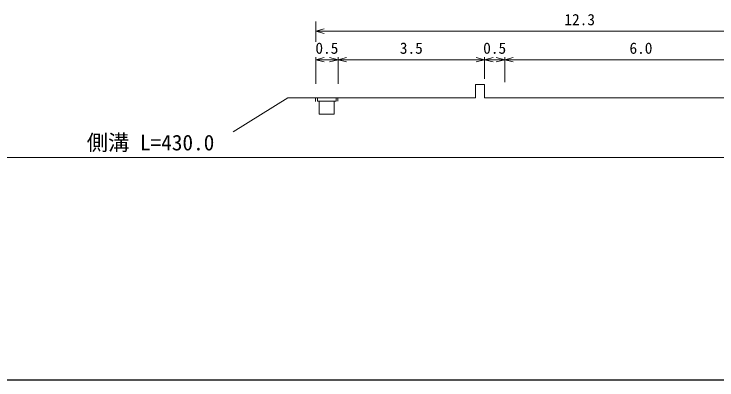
# Model space of a CAD drawing. Units: millimetres, scale not verified. Extents: x 40000 to 680000, y 20000 to 380000.
# Drawn here: x 274782 to 357276, y 205000 to 247887 of the extents above; entities that cross this region are included whole.
import ezdxf
from ezdxf.enums import TextEntityAlignment as Align

# ---------------------------------------------------------------- set-up
doc = ezdxf.new("R2010")
doc.units = ezdxf.units.MM
doc.header["$LTSCALE"] = 1000
doc.layers.add('M-STR-HTXT', color=7, linetype='Continuous', lineweight=13)
doc.layers.add('M-TTL-BAND', color=7, linetype='Continuous', lineweight=25)
doc.styles.add('ＭＳ ゴシック', font='')
doc.styles.get('ＭＳ ゴシック').set_extended_font_data('MS Gothic')

msp = doc.modelspace()

# ---------------------------------------------------------------- linework, layer by layer
at = {"layer": 'M-STR-HTXT'}
for p, q in [((310183, 244637), (310183, 247001)), ((310183, 245885), (311183, 246148)), ((310183, 245885), (361781, 245885)), ((310183, 245885), (311183, 245622)), ((310183, 239714), (310183, 242837)), ((310183, 242537), (311183, 242800)), ((310183, 242537), (312808, 242537)), ((310183, 242537), (311183, 242274)), ((312808, 242537), (311808, 242800)), ((312808, 242537), (311808, 242274)), ((312808, 239714), (312808, 242837)), ((312808, 242537), (313808, 242800)), ((312808, 242537), (330008, 242537)), ((312808, 242537), (313808, 242274)), ((330008, 242537), (329008, 242800)), ((330008, 242537), (329008, 242274)), ((330008, 240305), (330008, 242837)), ((330008, 242537), (331008, 242800)), ((330008, 242537), (332371, 242537)), ((330008, 242537), (331008, 242274)), ((332371, 242537), (331371, 242800)), ((332371, 242537), (331371, 242274)), ((332371, 239911), (332371, 242837)), ((332371, 242537), (333371, 242800)), ((332371, 242537), (361781, 242537)), ((332371, 242537), (333371, 242274)), ((328920, 238059), (328920, 239646)), ((328920, 239646), (330011, 239646)), ((330011, 239646), (330011, 238059)), ((300480, 234099), (306904, 238059)), ((306904, 238059), (310177, 238059)), ((310177, 238059), (328920, 238059)), ((310177, 238059), (310177, 237638)), ((310377, 238059), (310377, 237659)), ((310377, 237659), (312568, 237659)), ((310577, 237659), (310577, 236159)), ((312368, 236159), (312368, 237659)), ((312568, 237659), (312568, 238059)), ((312768, 238059), (312768, 237658)), ((330011, 238059), (361781, 238059)), ((310577, 236159), (312368, 236159)), ((500199, 231056), (81396, 231056))]:
    msp.add_line(p, q, dxfattribs=at)
at = {"layer": 'M-TTL-BAND'}
msp.add_line((40000, 205000), (579000, 205000), dxfattribs=at)

# ---------------------------------------------------------------- texts
at = {"layer": 'M-STR-HTXT', "style": 'ＭＳ ゴシック'}
for s, height, p in [('12.3', 1320, (341168, 246185)), ('0.5', 1320, (311496, 242837)), ('3.5', 1320, (321408, 242837)), ('0.5', 1320, (331189, 242837)), ('6.0', 1320, (348356, 242837)), ('側溝 L=430.0', 1833, (290798, 231356))]:
    msp.add_text(s, height=height, dxfattribs=at).set_placement(p, align=Align.BOTTOM_CENTER)

doc.saveas('drawing.dxf')
